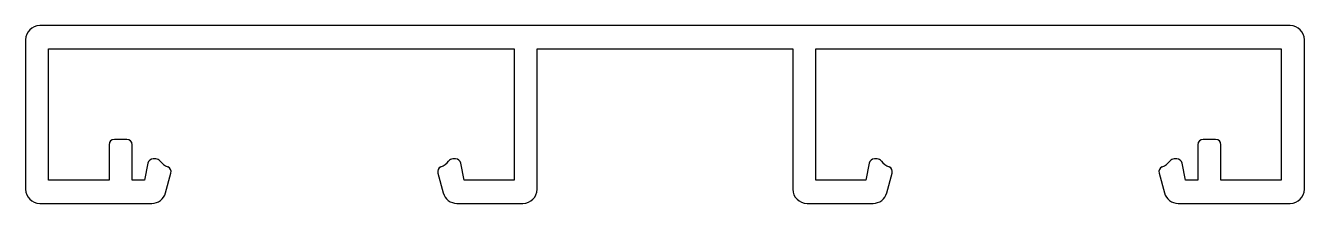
# Model space of a CAD drawing. Extents: x 1895.6 to 1967.6, y 1372 to 1382.
import ezdxf

# ---------------------------------------------------------------- set-up
doc = ezdxf.new("R2010")
doc.units = 0
doc.layers.get('0').update_dxf_attribs({"linetype": 'CONTINUOUS'})

msp = doc.modelspace()

# ---------------------------------------------------------------- linework, layer by layer
for p, q in [((1966.787, 1382.018), (1896.387, 1382.018)), ((1895.587, 1381.218), (1895.587, 1372.818)), ((1967.587, 1372.818), (1967.587, 1381.218)), ((1896.887, 1373.318), (1896.887, 1380.718)), ((1896.887, 1380.718), (1923.087, 1380.718)), ((1923.087, 1380.718), (1923.087, 1373.318)), ((1924.387, 1372.818), (1924.387, 1380.718)), ((1924.387, 1380.718), (1938.787, 1380.718)), ((1938.787, 1380.718), (1938.787, 1372.818)), ((1940.087, 1380.718), (1966.287, 1380.718)), ((1940.087, 1373.318), (1940.087, 1380.718)), ((1966.287, 1380.718), (1966.287, 1373.318)), ((1900.287, 1375.318), (1900.287, 1373.318)), ((1901.287, 1375.618), (1900.587, 1375.618)), ((1901.587, 1373.318), (1901.587, 1375.318)), ((1961.587, 1375.318), (1961.587, 1373.318)), ((1962.587, 1375.618), (1961.887, 1375.618)), ((1962.887, 1373.318), (1962.887, 1375.318)), ((1902.927, 1374.518), (1902.773, 1374.518)), ((1919.797, 1374.518), (1919.643, 1374.518)), ((1943.531, 1374.518), (1943.377, 1374.518)), ((1960.401, 1374.518), (1960.247, 1374.518)), ((1902.479, 1374.277), (1902.287, 1373.318)), ((1920.283, 1373.318), (1920.091, 1374.277)), ((1943.083, 1374.277), (1942.891, 1373.318)), ((1960.887, 1373.318), (1960.695, 1374.277)), ((1900.287, 1373.318), (1896.887, 1373.318)), ((1902.287, 1373.318), (1901.587, 1373.318)), ((1903.469, 1372.606), (1903.772, 1373.713)), ((1918.798, 1373.713), (1919.101, 1372.606)), ((1923.087, 1373.318), (1920.283, 1373.318)), ((1942.891, 1373.318), (1940.087, 1373.318)), ((1944.073, 1372.606), (1944.376, 1373.713)), ((1959.402, 1373.713), (1959.706, 1372.606)), ((1961.587, 1373.318), (1960.887, 1373.318)), ((1966.287, 1373.318), (1962.887, 1373.318)), ((1896.387, 1372.018), (1902.697, 1372.018)), ((1919.873, 1372.018), (1923.587, 1372.018)), ((1939.587, 1372.018), (1943.301, 1372.018)), ((1960.477, 1372.018), (1966.787, 1372.018))]:
    msp.add_line(p, q)
for centre, radius, start, end in [((1896.387, 1381.218), 0.8, 90, 180), ((1966.787, 1381.218), 0.8, 0, 90), ((1900.587, 1375.318), 0.3, 90, 180), ((1901.287, 1375.318), 0.3, 0, 90), ((1961.887, 1375.318), 0.3, 90, 180), ((1962.587, 1375.318), 0.3, 360, 90), ((1902.773, 1374.218), 0.3, 90, 168.69007), ((1902.927, 1374.218), 0.3, 37.47031, 90), ((1919.643, 1374.218), 0.3, 90, 142.52969), ((1919.797, 1374.218), 0.3, 11.30993, 90), ((1943.377, 1374.218), 0.3, 90, 168.69007), ((1943.531, 1374.218), 0.3, 37.47031, 90), ((1960.247, 1374.218), 0.3, 90, 142.52969), ((1960.401, 1374.218), 0.3, 11.30993, 90), ((1903.992, 1375.034), 1.042, 217.47031, 247.71241), ((1903.483, 1373.792), 0.3, 344.66121, 67.71241), ((1919.087, 1373.792), 0.3, 112.28759, 195.33879), ((1918.578, 1375.034), 1.042, 292.28759, 322.52969), ((1944.596, 1375.034), 1.042, 217.47031, 247.71241), ((1944.087, 1373.792), 0.3, 344.66121, 67.71241), ((1959.691, 1373.792), 0.3, 112.28759, 195.33879), ((1959.182, 1375.034), 1.042, 292.28759, 322.52969), ((1896.387, 1372.818), 0.8, 180, 270), ((1902.697, 1372.818), 0.8, 270, 344.66121), ((1919.873, 1372.818), 0.8, 195.33879, 270), ((1923.587, 1372.818), 0.8, 270, 0), ((1939.587, 1372.818), 0.8, 180, 270), ((1943.301, 1372.818), 0.8, 270, 344.66121), ((1960.477, 1372.818), 0.8, 195.33879, 270), ((1966.787, 1372.818), 0.8, 270, 0)]:
    msp.add_arc(centre, radius, start, end)

doc.saveas('drawing.dxf')
